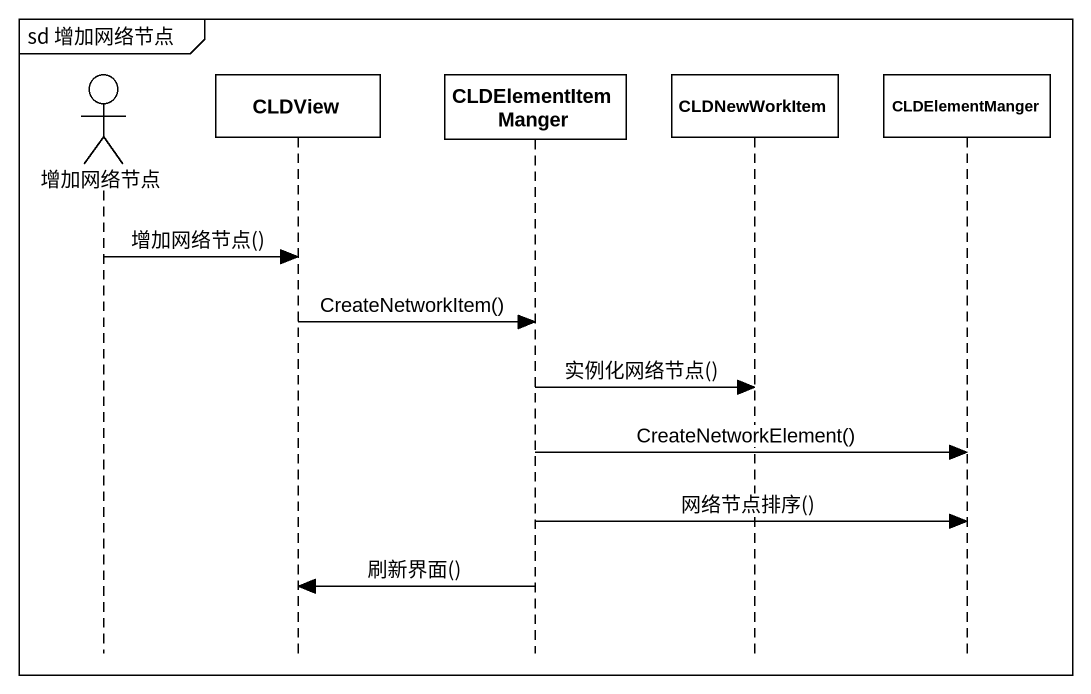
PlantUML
@startuml
mainframe sd 增加网络节点
hide footbox
actor 增加网络节点
participant CLDView
participant CLDElementItemManger
participant CLDNewWorkItem
participant CLDElementManger

增加网络节点 -> CLDView : 增加网络节点()
CLDView -> CLDElementItemManger : CreateNetworkItem()
CLDElementItemManger -> CLDNewWorkItem : 实例化网络节点()
CLDElementItemManger -> CLDElementManger : CreateNetworkElement()
CLDElementItemManger -> CLDElementManger : 网络节点排序()
CLDElementItemManger -> CLDView : 刷新界面()
@enduml
